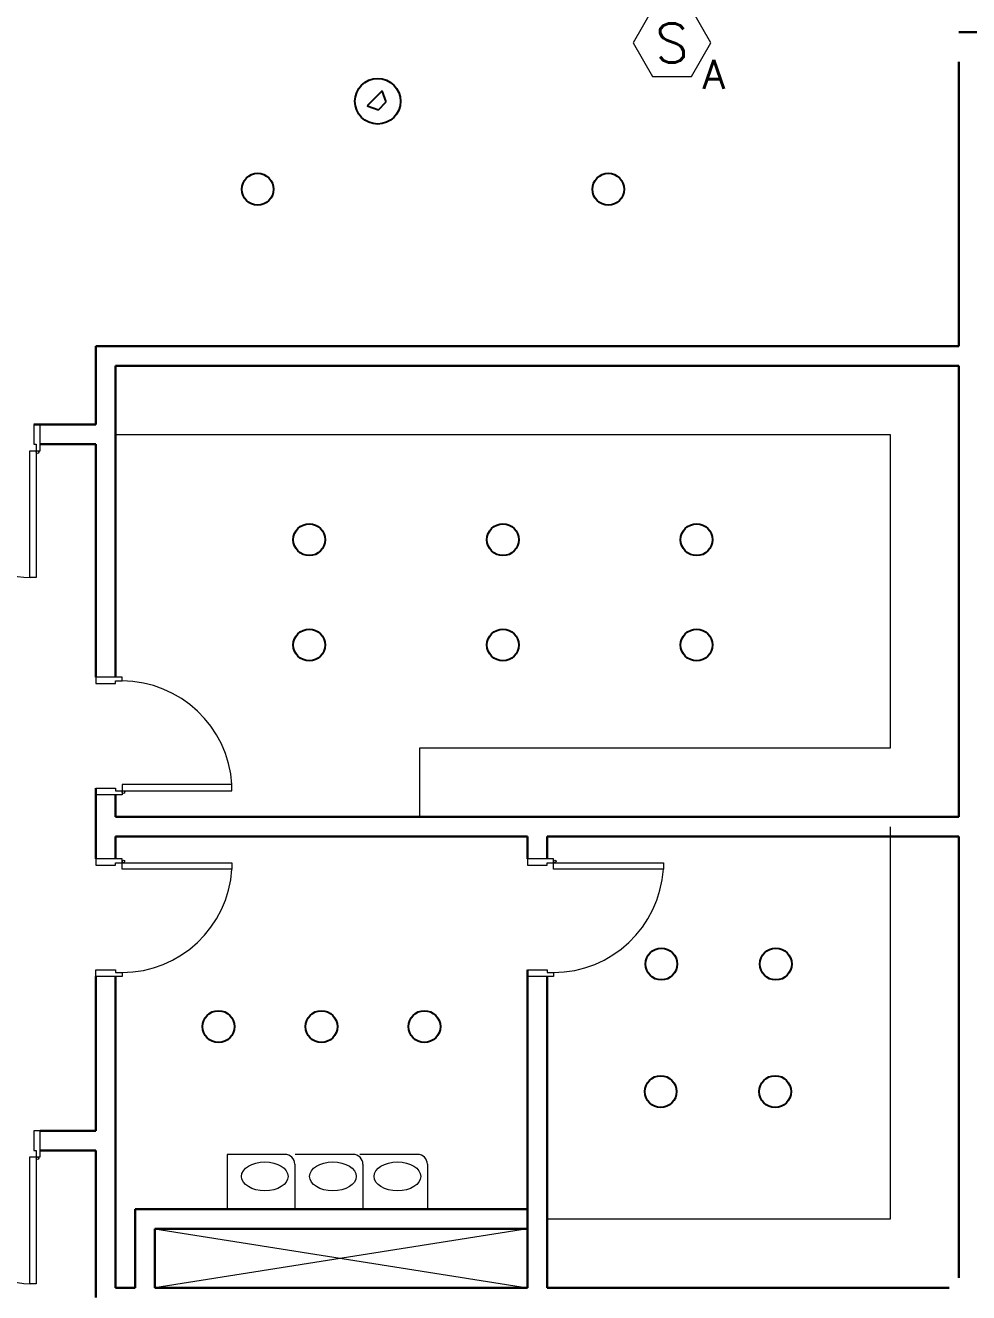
# Model space of a CAD drawing. Extents: x -15 to 31698, y 0 to 29135.
# Drawn here: x 29.38 to 36.6, y 358.24 to 367.93 of the extents above; entities that cross this region are included whole.
import ezdxf
from ezdxf.enums import TextEntityAlignment as Align

# ---------------------------------------------------------------- set-up
doc = ezdxf.new("R2010")
doc.units = 0
doc.header["$LTSCALE"] = 0.15
doc.layers.get('0').update_dxf_attribs({"color": 252})
for name, color, linetype in [('0 ARCH', 252, 'Continuous'), ('0 lum', 252, 'Continuous'), ('0 sockets', 252, 'Continuous')]:
    doc.layers.add(name, color=color, linetype=linetype)
for name, color, linetype, lineweight in [('DOOR', 252, 'Continuous', 20), ('FUR', 252, 'Continuous', 9), ('sofa', 252, 'Continuous', 9), ('T-FIRE-B', 4, 'Continuous', 0), ('T-TEXT', 2, 'Continuous', 0), ('wall', 252, 'Continuous', 30)]:
    doc.layers.add(name, color=color, linetype=linetype, lineweight=lineweight)
doc.styles.add('ROMANS', font='ROMANS.shx', dxfattribs={"width": 0.8})

# ---------------------------------------------------------------- blocks, each defined once
blk = doc.blocks.new('2')
at = {"color": 3}
blk.add_circle((0, 0, 3.4), 0.1216, dxfattribs=at)
blk = doc.blocks.new('ARCH')
at = {"layer": 'DOOR'}
for points in [[(29.4687, 364.675), (29.4987, 364.675), (29.4987, 364.875), (29.4487, 364.875), (29.4487, 364.725), (29.4687, 364.725)], [(29.4687, 364.675), (29.4687, 363.705), (29.4187, 363.705), (29.4187, 364.675)], [(30.125, 362.9148), (30.125, 362.9448), (29.925, 362.9448), (29.925, 362.8948), (30.075, 362.8948), (30.075, 362.9148)], [(30.125, 362.0748), (30.125, 362.0448), (29.925, 362.0448), (29.925, 362.0948), (30.075, 362.0948), (30.075, 362.0748)], [(30.125, 362.0748), (30.965, 362.0748), (30.965, 362.123), (30.125, 362.123)], [(30.125, 361.5252), (30.125, 361.5552), (29.925, 361.5552), (29.925, 361.5052), (30.075, 361.5052), (30.075, 361.5252)], [(30.125, 361.5252), (30.965, 361.5252), (30.965, 361.477), (30.125, 361.477)], [(33.425, 361.5252), (33.425, 361.5552), (33.225, 361.5552), (33.225, 361.5052), (33.375, 361.5052), (33.375, 361.5252)], [(33.425, 361.5252), (34.265, 361.5252), (34.265, 361.477), (33.425, 361.477)], [(30.125, 360.6852), (30.125, 360.6552), (29.925, 360.6552), (29.925, 360.7052), (30.075, 360.7052), (30.075, 360.6852)], [(33.425, 360.6852), (33.425, 360.6552), (33.225, 360.6552), (33.225, 360.7052), (33.375, 360.7052), (33.375, 360.6852)], [(29.4687, 359.275), (29.4987, 359.275), (29.4987, 359.475), (29.4487, 359.475), (29.4487, 359.325), (29.4687, 359.325)], [(29.4687, 359.275), (29.4687, 358.305), (29.4187, 358.305), (29.4187, 359.275)]]:
    blk.add_lwpolyline(points, close=True, dxfattribs=at)
for centre in [(29.4787, 364.665), (30.135, 362.0648), (30.135, 361.5352), (33.435, 361.5352), (29.4787, 359.265)]:
    blk.add_circle(centre, 0.01, dxfattribs=at)
for centre, radius, start, end in [((29.4713, 364.675), 0.9713, 180, 267.04922), ((30.1217, 362.0698), 0.8449, 3.61106, 89.77823), ((30.1217, 361.5302), 0.8449, 270.22177, 356.38894), ((33.4217, 361.5302), 0.8449, 270.22177, 356.38894), ((29.4713, 359.275), 0.9713, 180, 267.04922)]:
    blk.add_arc(centre, radius, start, end, dxfattribs=at)
at = {"layer": 'FUR'}
for p, q in [((30.075, 364.8), (36, 364.8)), ((36, 364.8), (36, 362.4)), ((36, 362.4), (32.4, 362.4)), ((32.4, 362.4), (32.4, 361.875)), ((36, 361.8), (36, 358.8)), ((36, 358.8), (33.375, 358.8))]:
    blk.add_line(p, q, dxfattribs=at)
at = {"layer": 'sofa'}
for p, q in [((30.9281, 359.2947), (30.9281, 358.875)), ((31.3709, 359.2947), (30.9281, 359.2947)), ((31.8918, 359.2947), (31.4489, 359.2947)), ((32.3853, 359.2947), (31.9424, 359.2947)), ((31.4459, 359.2197), (31.4459, 358.875)), ((31.9668, 359.2197), (31.9668, 358.875)), ((32.4603, 359.2197), (32.4603, 358.875)), ((30.375, 358.725), (33.225, 358.275)), ((33.225, 358.725), (30.375, 358.275))]:
    blk.add_line(p, q, dxfattribs=at)
for centre in [(31.3709, 359.2197), (31.8918, 359.2197), (32.3853, 359.2197)]:
    blk.add_arc(centre, 0.075, 360, 90, dxfattribs=at)
for centre in [(31.2166, 359.1265), (31.7374, 359.1265), (32.2309, 359.1265)]:
    blk.add_ellipse(centre, major_axis=(-0.1782, 0), ratio=0.619046, start_param=3.141593, end_param=9.424778, dxfattribs=at)
at = {"layer": 'wall'}
for p, q in [((36.525, 367.875), (43.875, 367.875)), ((36.525, 365.475), (36.525, 367.65)), ((36.525, 365.475), (29.925, 365.475)), ((29.925, 365.475), (29.925, 364.875)), ((36.525, 365.325), (30.075, 365.325)), ((30.075, 365.325), (30.075, 362.9448)), ((36.525, 361.875), (36.525, 365.325)), ((29.925, 364.875), (29.4487, 364.875)), ((29.925, 364.725), (29.4987, 364.725)), ((29.925, 364.725), (29.925, 362.9448)), ((29.925, 362.0948), (29.925, 361.5552)), ((30.075, 362.0448), (30.075, 361.875)), ((30.075, 362.0448), (30.075, 361.875)), ((36.525, 361.875), (30.075, 361.875)), ((33.225, 361.725), (30.075, 361.725)), ((30.075, 361.725), (30.075, 361.5552)), ((33.225, 361.725), (33.225, 361.5552)), ((36.525, 361.725), (33.375, 361.725)), ((33.375, 361.725), (33.375, 361.5552)), ((36.525, 358.35), (36.525, 361.725)), ((33.225, 360.7052), (33.225, 358.275)), ((29.925, 360.6552), (29.925, 359.475)), ((30.075, 360.6552), (30.075, 358.275)), ((33.375, 360.6552), (33.375, 358.275)), ((29.925, 359.475), (29.4987, 359.475)), ((29.925, 359.325), (29.4987, 359.325)), ((29.925, 359.325), (29.925, 358.2)), ((31.725, 358.875), (30.225, 358.875)), ((30.225, 358.875), (30.225, 358.275)), ((31.7022, 358.875), (33.225, 358.875)), ((31.725, 358.725), (30.375, 358.725)), ((30.375, 358.725), (30.375, 358.275)), ((31.7125, 358.725), (33.225, 358.725)), ((30.225, 358.275), (30.075, 358.275)), ((31.725, 358.275), (30.375, 358.275)), ((33.225, 358.275), (31.7089, 358.275)), ((33.375, 358.275), (36.45, 358.275))]:
    blk.add_line(p, q, dxfattribs=at)
blk = doc.blocks.new('sound')
at = {"color": 2}
for p, q in [((157.806, 349.7214), (157.7239, 349.6822)), ((157.7239, 349.6822), (157.7239, 349.5972)), ((157.806, 349.558), (157.806, 349.7214)), ((157.7239, 349.5972), (157.806, 349.558))]:
    blk.add_line(p, q, dxfattribs=at)
blk.add_circle((157.7742, 349.6397), 0.174, dxfattribs=at)
blk = doc.blocks.new('SA-F')
blk.add_lwpolyline([(200, 0), (100, 173.2), (-100, 173.2), (-200, 0), (-100, -173.2), (100, -173.2)], close=True)
at = {"layer": 'T-TEXT', "style": 'ROMANS'}
blk.add_attdef('S', text='', height=200, dxfattribs=at).set_placement((0, 0, 0), align=Align.MIDDLE)
blk.add_attdef('A', text='', height=150, dxfattribs=at).set_placement((214.9, -161.3), align=Align.MIDDLE_CENTER)

msp = doc.modelspace()

# ---------------------------------------------------------------- block references
at = {"layer": '0 ARCH', "color": 2}
msp.add_blockref('ARCH', (0, 0), dxfattribs=at)
at = {"layer": '0 lum'}
for p, rotation in [((31.1625, 366.675, 3.498), 89.9999999999999), ((31.1625, 366.675, 3.498), 89.9999999999999), ((31.1625, 366.675, 3.498), 89.9999999999999), ((31.1625, 366.675, 3.498), 89.9999999999999), ((33.8438, 366.675, 3.498), 89.9999999999999), ((33.8438, 366.675, 3.498), 89.9999999999999), ((33.8438, 366.675, 3.498), 89.9999999999999), ((33.8438, 366.675, 3.498), 89.9999999999999), ((34.25, 360.75, 3.498), 1.363873044839782), ((35.125, 360.75, 3.498), 1.363873044839782), ((34.2449, 359.775, 3.498), 1.363873044839782), ((35.1199, 359.775, 3.498), 1.363873044839782)]:
    msp.add_blockref('2', p, dxfattribs=dict(at, rotation=rotation))
at = {"layer": '0 lum', "color": 2}
for p in [(31.5562, 363.9949, 3.498), (33.0375, 363.9949, 3.498), (34.5187, 363.9949, 3.498), (31.5562, 363.1899, 3.498), (33.0375, 363.1899, 3.498), (34.5187, 363.1899, 3.498)]:
    msp.add_blockref('2', p, dxfattribs=at)
at = {"layer": '0 lum'}
for p in [(30.8625, 360.272, 3.498), (30.8625, 360.272, 3.498), (30.8625, 360.272, 3.498), (30.8625, 360.272, 3.498), (31.65, 360.272, 3.498), (31.65, 360.272, 3.498), (31.65, 360.272, 3.498), (31.65, 360.272, 3.498), (32.4375, 360.272, 3.498), (32.4375, 360.272, 3.498), (32.4375, 360.272, 3.498), (32.4375, 360.272, 3.498)]:
    msp.add_blockref('2', p, dxfattribs=at)
at = {"layer": '0 sockets', "color": 3, "rotation": 135.1770075049266}
msp.add_blockref('sound', (390.4551, 504.1247), dxfattribs=at)
at = {"layer": 'T-FIRE-B', "xscale": 0.001487761816891826, "yscale": 0.001487761816891826, "zscale": 0.001487761816891826}
msp.add_blockref('SA-F', (34.3309, 367.7936), dxfattribs=at).add_auto_attribs({'S': 'S', 'A': 'A'})

doc.saveas('drawing.dxf')
